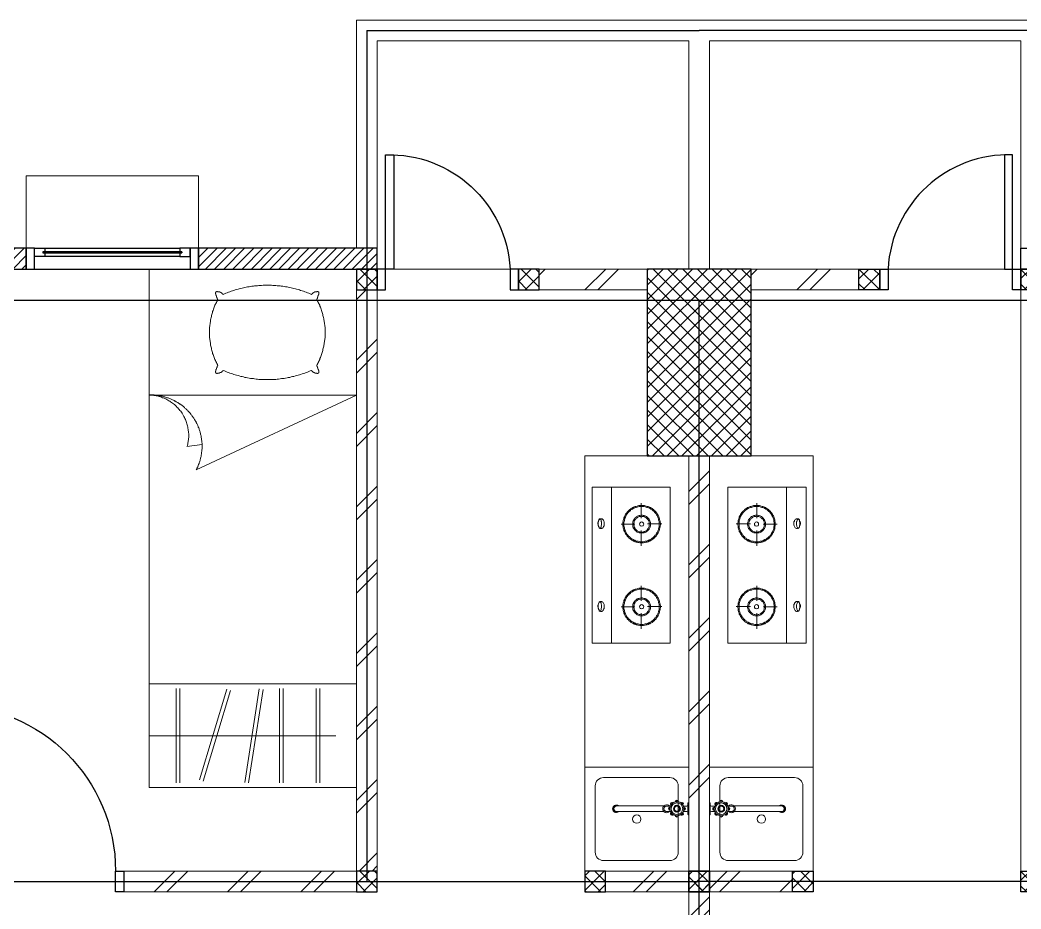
# Model space of a CAD drawing. Header units: millimetres. Extents: x -324 to 75, y -297 to 70.
# Drawn here: x -75.976 to -71.156, y 8.042 to 12.325 of the extents above; entities that cross this region are included whole.
import ezdxf

# ---------------------------------------------------------------- set-up
doc = ezdxf.new("R2010")
doc.units = ezdxf.units.MM
doc.layers.get('defpoints').update_dxf_attribs({"color": 1})
for name, color, linetype, lineweight in [('ars', 11, 'Continuous', 0), ('KOL', 1, 'Continuous', 30), ('KOLOM', 4, 'Continuous', 9), ('lan', 7, 'Continuous', 15), ('SANITAIR', 15, 'Continuous', 9), ('tem', 5, 'Continuous', 20)]:
    doc.layers.add(name, color=color, linetype=linetype, lineweight=lineweight)
doc.layers.add('as', color=1, linetype='Continuous', plot=False)
doc.layers.add('Kusen', color=30, linetype='Continuous')
pattern_1 = [(225, (-511.968732, 382.94913), (0.0220970869, -0.0220970869), [])]
pattern_2 = [(45, (15.2228, -0.8551), (-0.1767767, 0.1767767), []), (45, (15.2853, -0.8551), (-0.1767767, 0.1767767), [])]

# ---------------------------------------------------------------- blocks, each defined once
blk = doc.blocks.new('T. J2')
at = {"layer": 'Kusen'}
for p, q in [((-0.3692, 0.1), (0.2808, 0.1)), ((0.2808, 0.06), (-0.3692, 0.06)), ((-0.4192, 0), (0.3308, 0))]:
    blk.add_line(p, q, dxfattribs=at)
for points in [[(-0.4592, 0), (-0.4192, 0), (-0.4192, 0.1), (-0.4592, 0.1)], [(0.3308, 0), (0.3708, 0), (0.3708, 0.1), (0.3308, 0.1)]]:
    blk.add_lwpolyline(points, close=True, dxfattribs=at)
for points in [[(-0.3692, 0.0775), (-0.3692, 0.06), (-0.4192, 0.06), (-0.4192, 0.1), (-0.3692, 0.1), (-0.3692, 0.0825), (-0.3792, 0.0825), (-0.3792, 0.0775), (-0.3692, 0.0775)], [(0.2808, 0.0775), (0.2808, 0.06), (0.3308, 0.06), (0.3308, 0.1), (0.2808, 0.1), (0.2808, 0.0825), (0.2908, 0.0825), (0.2908, 0.0775), (0.2808, 0.0775)]]:
    blk.add_lwpolyline(points, dxfattribs=at)
at = {"layer": 'Kusen', "color": 141}
blk.add_lwpolyline([(-0.3792, 0.0775), (0.2908, 0.0775), (0.2908, 0.0825), (-0.3792, 0.0825)], close=True, dxfattribs=at)
blk = doc.blocks.new('K 10.10')
at = {"layer": 'ars'}
h = blk.add_hatch(dxfattribs=at)
h.set_pattern_fill('_USER', color=256, scale=0.05, angle=45, double=1, pattern_type=0)
h.set_pattern_definition([(45, (0, 0), (-0.035355339, 0.035355339), []), (135, (0, 0), (-0.035355339, -0.035355339), [])])
h.paths.add_polyline_path([(1560.5383, 1380.4069), (1560.6383, 1380.4069), (1560.6383, 1380.5069), (1560.5383, 1380.5069)])
at = {"layer": 'KOL'}
blk.add_lwpolyline([(1560.5383, 1380.4069), (1560.6383, 1380.4069), (1560.6383, 1380.5069), (1560.5383, 1380.5069)], close=True, dxfattribs=at)
blk = doc.blocks.new('P.60')
at = {"layer": 'Kusen'}
for points in [[(1472.8348, 997.5354), (1472.8748, 997.5354), (1472.8748, 997.4354), (1472.8348, 997.4354)], [(1473.4748, 997.5354), (1473.5148, 997.5354), (1473.5148, 997.4354), (1473.4748, 997.4354)], [(1472.8748, 996.8854), (1472.9148, 996.8854), (1472.9148, 997.4354), (1472.8748, 997.4354)]]:
    blk.add_lwpolyline(points, close=True, dxfattribs=at)
blk.add_arc((1472.8948, 997.4658), 0.5808, 268.0266, 356.9943, dxfattribs=at)
blk = doc.blocks.new('P.80')
at = {"layer": 'Kusen'}
for points in [[(-69.8094, -74.8368), (-69.7694, -74.8368), (-69.7694, -74.0368), (-69.8094, -74.0368)], [(-70.6094, -74.9368), (-70.5694, -74.9368), (-70.5694, -74.8368), (-70.6094, -74.8368)], [(-69.7694, -74.9368), (-69.7294, -74.9368), (-69.7294, -74.8368), (-69.7694, -74.8368)]]:
    blk.add_lwpolyline(points, close=True, dxfattribs=at)
blk.add_arc((-69.7694, -74.8368), 0.8, 90, 180, dxfattribs=at)
blk = doc.blocks.new('KRAN DPR ATAS')
for p, q in [((-0.0289, 0), (0.0289, 0)), ((-0.0289, 0), (-0.0289, -0.0021)), ((0.0289, 0), (0.0289, -0.0021)), ((-0.0275, -0.0035), (0.0275, -0.0035)), ((-0.0127, -0.0092), (-0.0127, -0.0252)), ((0.0127, -0.0092), (0.0127, -0.0252)), ((-0.0127, -0.0877), (-0.0127, -0.1101)), ((0.0127, -0.0877), (0.0127, -0.1101)), ((-0.014, -0.1188), (-0.014, -0.3457)), ((0.014, -0.1188), (0.014, -0.3457))]:
    blk.add_line(p, q)
for radius in [0.0338, 0.0279, 0.0166, 0.0138, 0.0123]:
    blk.add_circle((0, -0.0564), radius)
for centre, radius, start, end in [((-0.0239, -0.0326), 0.00706, 39.002, 230.998), ((-0.0222, -0.0342), 0.00706, 58.1189, 211.8811), ((-0.0275, -0.0021), 0.00141, 180, 270), ((-0.0183, -0.0092), 0.00564, 0, 90), ((-0.0009, -0.0214), 0.00884, 254.902, 254.902), ((0, -0.0227), 0.00706, 354.002, 185.998), ((0, -0.025), 0.00706, 13.1189, 166.8811), ((0.0183, -0.0092), 0.00564, 90, 180), ((0.0239, -0.0326), 0.00706, 309.002, 140.998), ((0.0222, -0.0342), 0.00706, 328.1189, 121.8811), ((0.0275, -0.0021), 0.00141, 270, 0), ((-0.0338, -0.0564), 0.00706, 84.002, 275.998), ((-0.0315, -0.0564), 0.00706, 103.1189, 256.8811), ((-0.0239, -0.0803), 0.00706, 129.002, 320.998), ((-0.0222, -0.0787), 0.00706, 148.1189, 301.8811), ((0, -0.1058), 0.0191, 134.711, 45.289), ((0, -0.0902), 0.00706, 174.002, 5.998), ((0, -0.0879), 0.00706, 193.1189, 346.8811), ((0.0239, -0.0803), 0.00706, 219.002, 50.998), ((0.0222, -0.0787), 0.00706, 238.1189, 31.8811), ((0.0338, -0.0564), 0.00706, 264.002, 95.998), ((0.0315, -0.0564), 0.00706, 283.1189, 76.8811), ((0, -0.1058), 0.0134, 198.6717, 270), ((0, -0.1058), 0.0134, 270, 341.3283), ((0, -0.3457), 0.0178, 141.8277, 38.1723), ((0, -0.3484), 0.0178, 175.6641, 4.3359), ((0, -0.3457), 0.014, 180, 0)]:
    blk.add_arc(centre, radius, start, end)
blk = doc.blocks.new('KOMPOR')
for points in [[(0, 0.3765), (0, -0.3765)], [(0.0944, 0.3765), (0, 0.3765)], [(0.3765, 0.3765), (0.0944, 0.3765)], [(0.0944, 0.3765), (0.0944, -0.3765)], [(0.3765, -0.3765), (0.3765, 0.3765)], [(0.2385, 0.2906), (0.2337, 0.2906), (0.23, 0.2906), (0.2252, 0.2893), (0.2203, 0.2893), (0.2167, 0.2881), (0.2119, 0.2869), (0.2082, 0.2857), (0.2034, 0.2833), (0.1998, 0.2821), (0.1961, 0.2797), (0.1925, 0.2772), (0.1889, 0.276), (0.1852, 0.2724), (0.1816, 0.27), (0.178, 0.2676), (0.1755, 0.2639), (0.1719, 0.2615), (0.1695, 0.2579), (0.1671, 0.2542), (0.1634, 0.2506), (0.1622, 0.247), (0.1598, 0.2433), (0.1574, 0.2397), (0.1562, 0.2361), (0.1538, 0.2312), (0.1525, 0.2276), (0.1513, 0.2228), (0.1501, 0.2191), (0.1501, 0.2143), (0.1489, 0.2094), (0.1489, 0.2058), (0.1489, 0.201), (0.1489, 0.1961), (0.1489, 0.1913), (0.1501, 0.1864), (0.1501, 0.1828), (0.1513, 0.178), (0.1525, 0.1743), (0.1538, 0.1695), (0.1562, 0.1659), (0.1574, 0.161), (0.1598, 0.1574), (0.1622, 0.1538), (0.1634, 0.1501), (0.1671, 0.1465), (0.1695, 0.1429), (0.1719, 0.1404), (0.1755, 0.1368), (0.178, 0.1344), (0.1816, 0.1308), (0.1852, 0.1283), (0.1889, 0.1259), (0.1925, 0.1235), (0.1961, 0.1211), (0.1998, 0.1199), (0.2034, 0.1174), (0.2082, 0.1162), (0.2119, 0.115), (0.2167, 0.1138), (0.2203, 0.1126), (0.2252, 0.1114), (0.23, 0.1114), (0.2337, 0.1102), (0.2385, 0.1102), (0.2433, 0.1102), (0.2482, 0.1114), (0.253, 0.1114), (0.2567, 0.1126), (0.2615, 0.1138), (0.2651, 0.115), (0.27, 0.1162), (0.2736, 0.1174), (0.2785, 0.1199), (0.2821, 0.1211), (0.2857, 0.1235), (0.2893, 0.1259), (0.293, 0.1283), (0.2966, 0.1308), (0.299, 0.1344), (0.3027, 0.1368), (0.3051, 0.1404), (0.3087, 0.1429), (0.3111, 0.1465), (0.3136, 0.1501), (0.316, 0.1538), (0.3184, 0.1574), (0.3196, 0.161), (0.322, 0.1659), (0.3232, 0.1695), (0.3245, 0.1743), (0.3257, 0.178), (0.3269, 0.1828), (0.3281, 0.1864), (0.3281, 0.1913), (0.3293, 0.1961), (0.3293, 0.201), (0.3293, 0.2058), (0.3281, 0.2094), (0.3281, 0.2143), (0.3269, 0.2191), (0.3257, 0.2228), (0.3245, 0.2276), (0.3232, 0.2312), (0.322, 0.2361), (0.3196, 0.2397), (0.3184, 0.2433), (0.316, 0.247), (0.3136, 0.2506), (0.3111, 0.2542), (0.3087, 0.2579), (0.3051, 0.2615), (0.3027, 0.2639), (0.299, 0.2676), (0.2966, 0.27), (0.293, 0.2724), (0.2893, 0.276), (0.2857, 0.2772), (0.2821, 0.2797), (0.2785, 0.2821), (0.2736, 0.2833), (0.27, 0.2857), (0.2651, 0.2869), (0.2615, 0.2881), (0.2567, 0.2893), (0.253, 0.2893), (0.2482, 0.2906), (0.2433, 0.2906), (0.2385, 0.2906)], [(0.2373, 0.3063), (0.2373, 0.2312)], [(0.2385, 0.2857), (0.2349, 0.2857), (0.23, 0.2857), (0.2264, 0.2845), (0.2215, 0.2833), (0.2179, 0.2833), (0.2131, 0.2821), (0.2094, 0.2809), (0.2058, 0.2785), (0.2022, 0.2772), (0.1985, 0.2748), (0.1949, 0.2736), (0.1913, 0.2712), (0.1877, 0.2688), (0.1852, 0.2663), (0.1816, 0.2639), (0.1792, 0.2603), (0.1755, 0.2579), (0.1731, 0.2542), (0.1707, 0.2518), (0.1683, 0.2482), (0.1659, 0.2446), (0.1646, 0.2409), (0.1622, 0.2373), (0.161, 0.2337), (0.1586, 0.23), (0.1574, 0.2264), (0.1562, 0.2215), (0.1562, 0.2179), (0.155, 0.2131), (0.1538, 0.2094), (0.1538, 0.2046), (0.1538, 0.201), (0.1538, 0.1961), (0.1538, 0.1925), (0.155, 0.1877), (0.1562, 0.184), (0.1562, 0.1792), (0.1574, 0.1755), (0.1586, 0.1719), (0.161, 0.1671), (0.1622, 0.1634), (0.1646, 0.1598), (0.1659, 0.1562), (0.1683, 0.1525), (0.1707, 0.1501), (0.1731, 0.1465), (0.1755, 0.1441), (0.1792, 0.1404), (0.1816, 0.138), (0.1852, 0.1356), (0.1877, 0.132), (0.1913, 0.1308), (0.1949, 0.1283), (0.1985, 0.1259), (0.2022, 0.1235), (0.2058, 0.1223), (0.2094, 0.1211), (0.2131, 0.1199), (0.2179, 0.1186), (0.2215, 0.1174), (0.2264, 0.1162), (0.23, 0.1162), (0.2349, 0.1162), (0.2385, 0.1162), (0.2433, 0.1162), (0.247, 0.1162), (0.2518, 0.1162), (0.2554, 0.1174), (0.2603, 0.1186), (0.2639, 0.1199), (0.2676, 0.1211), (0.2724, 0.1223), (0.276, 0.1235), (0.2797, 0.1259), (0.2833, 0.1283), (0.2869, 0.1308), (0.2893, 0.132), (0.293, 0.1356), (0.2954, 0.138), (0.299, 0.1404), (0.3015, 0.1441), (0.3039, 0.1465), (0.3075, 0.1501), (0.3087, 0.1525), (0.3111, 0.1562), (0.3136, 0.1598), (0.316, 0.1634), (0.3172, 0.1671), (0.3184, 0.1719), (0.3196, 0.1755), (0.3208, 0.1792), (0.322, 0.184), (0.3232, 0.1877), (0.3232, 0.1925), (0.3232, 0.1961), (0.3232, 0.201), (0.3232, 0.2046), (0.3232, 0.2094), (0.3232, 0.2131), (0.322, 0.2179), (0.3208, 0.2215), (0.3196, 0.2264), (0.3184, 0.23), (0.3172, 0.2337), (0.316, 0.2373), (0.3136, 0.2409), (0.3111, 0.2446), (0.3087, 0.2482), (0.3075, 0.2518), (0.3039, 0.2542), (0.3015, 0.2579), (0.299, 0.2603), (0.2954, 0.2639), (0.293, 0.2663), (0.2893, 0.2688), (0.2869, 0.2712), (0.2833, 0.2736), (0.2797, 0.2748), (0.276, 0.2772), (0.2724, 0.2785), (0.2676, 0.2809), (0.2639, 0.2821), (0.2603, 0.2833), (0.2554, 0.2833), (0.2518, 0.2845), (0.247, 0.2857), (0.2433, 0.2857), (0.2385, 0.2857)], [(0.2385, 0.2433), (0.2349, 0.2433), (0.23, 0.2433), (0.2264, 0.2421), (0.2215, 0.2409), (0.2179, 0.2385), (0.2143, 0.2361), (0.2119, 0.2337), (0.2082, 0.2312), (0.2058, 0.2276), (0.2034, 0.2252), (0.201, 0.2215), (0.1985, 0.2179), (0.1973, 0.2131), (0.1961, 0.2094), (0.1961, 0.2046), (0.1961, 0.201), (0.1961, 0.1961), (0.1961, 0.1925), (0.1973, 0.1877), (0.1985, 0.184), (0.201, 0.1804), (0.2034, 0.1768), (0.2058, 0.1731), (0.2082, 0.1707), (0.2119, 0.1671), (0.2143, 0.1646), (0.2179, 0.1622), (0.2215, 0.161), (0.2264, 0.1598), (0.23, 0.1586), (0.2349, 0.1574), (0.2385, 0.1574), (0.2433, 0.1574), (0.247, 0.1586), (0.2518, 0.1598), (0.2554, 0.161), (0.2591, 0.1622), (0.2627, 0.1646), (0.2663, 0.1671), (0.2688, 0.1707), (0.2724, 0.1731), (0.2748, 0.1768), (0.2772, 0.1804), (0.2785, 0.184), (0.2797, 0.1877), (0.2809, 0.1925), (0.2821, 0.1961), (0.2821, 0.201), (0.2821, 0.2046), (0.2809, 0.2094), (0.2797, 0.2131), (0.2785, 0.2179), (0.2772, 0.2215), (0.2748, 0.2252), (0.2724, 0.2276), (0.2688, 0.2312), (0.2663, 0.2337), (0.2627, 0.2361), (0.2591, 0.2385), (0.2554, 0.2409), (0.2518, 0.2421), (0.247, 0.2433), (0.2433, 0.2433), (0.2385, 0.2433)], [(0.0436, 0.2228), (0.0472, 0.2228), (0.0496, 0.2215), (0.0533, 0.2191), (0.0545, 0.2155), (0.0557, 0.2119), (0.0581, 0.2094), (0.0593, 0.2046), (0.0593, 0.1998), (0.0593, 0.1949), (0.0593, 0.1901), (0.0569, 0.1864), (0.0557, 0.1828), (0.0533, 0.1792), (0.0508, 0.178), (0.0484, 0.1755), (0.046, 0.1743), (0.0424, 0.1743), (0.04, 0.1755), (0.0375, 0.178), (0.0339, 0.1792), (0.0327, 0.1828), (0.0315, 0.1864), (0.0291, 0.1901), (0.0278, 0.1949), (0.0278, 0.1998), (0.0291, 0.2046), (0.0303, 0.2094), (0.0315, 0.2119), (0.0339, 0.2155), (0.0351, 0.2191), (0.0375, 0.2215), (0.0412, 0.2228), (0.0436, 0.2228)], [(0.0375, 0.2215), (0.04, 0.2215), (0.04, 0.2203), (0.0424, 0.2179), (0.0436, 0.2155), (0.0448, 0.2119), (0.0448, 0.2082), (0.046, 0.2034), (0.046, 0.1998), (0.046, 0.1961), (0.046, 0.1913), (0.0448, 0.1877), (0.0436, 0.184), (0.0436, 0.1816), (0.0412, 0.178), (0.04, 0.1768), (0.0387, 0.1755), (0.0375, 0.1755), (0.0351, 0.1768), (0.0339, 0.178), (0.0327, 0.1816), (0.0315, 0.184), (0.0315, 0.1877), (0.0303, 0.1913), (0.0303, 0.1961), (0.0303, 0.1998), (0.0303, 0.2034), (0.0315, 0.2082), (0.0315, 0.2119), (0.0327, 0.2155), (0.0339, 0.2179), (0.0351, 0.2203), (0.0363, 0.2215), (0.0375, 0.2215)], [(0.1404, 0.201), (0.207, 0.201)], [(0.2385, 0.2385), (0.2349, 0.2385), (0.2312, 0.2373), (0.2276, 0.2373), (0.224, 0.2361), (0.2203, 0.2337), (0.2179, 0.2324), (0.2143, 0.23), (0.2119, 0.2276), (0.2094, 0.2252), (0.207, 0.2215), (0.2058, 0.2191), (0.2034, 0.2155), (0.2022, 0.2119), (0.2022, 0.2082), (0.201, 0.2046), (0.201, 0.201), (0.201, 0.1973), (0.2022, 0.1925), (0.2022, 0.1889), (0.2034, 0.1864), (0.2058, 0.1828), (0.207, 0.1792), (0.2094, 0.1768), (0.2119, 0.1743), (0.2143, 0.1719), (0.2179, 0.1695), (0.2203, 0.1671), (0.224, 0.1659), (0.2276, 0.1646), (0.2312, 0.1634), (0.2349, 0.1634), (0.2385, 0.1622), (0.2421, 0.1634), (0.247, 0.1634), (0.2506, 0.1646), (0.253, 0.1659), (0.2567, 0.1671), (0.2603, 0.1695), (0.2627, 0.1719), (0.2651, 0.1743), (0.2676, 0.1768), (0.27, 0.1792), (0.2724, 0.1828), (0.2736, 0.1864), (0.2748, 0.1889), (0.276, 0.1925), (0.276, 0.1973), (0.2772, 0.201), (0.276, 0.2046), (0.276, 0.2082), (0.2748, 0.2119), (0.2736, 0.2155), (0.2724, 0.2191), (0.27, 0.2215), (0.2676, 0.2252), (0.2651, 0.2276), (0.2627, 0.23), (0.2603, 0.2324), (0.2567, 0.2337), (0.253, 0.2361), (0.2506, 0.2373), (0.247, 0.2373), (0.2421, 0.2385), (0.2385, 0.2385)], [(0.2385, 0.2107), (0.2349, 0.2094), (0.2312, 0.2082), (0.23, 0.2046), (0.2288, 0.201), (0.23, 0.1961), (0.2312, 0.1937), (0.2349, 0.1913), (0.2385, 0.1901), (0.2433, 0.1913), (0.2458, 0.1937), (0.2482, 0.1961), (0.2494, 0.201), (0.2482, 0.2046), (0.2458, 0.2082), (0.2433, 0.2094), (0.2385, 0.2107)], [(0.3366, 0.1998), (0.2676, 0.1998)], [(0.2373, 0.0993), (0.2373, 0.1719)], [(0.2373, -0.0932), (0.2373, -0.1671)], [(0.2385, -0.1077), (0.2337, -0.1077), (0.23, -0.1077), (0.2252, -0.109), (0.2203, -0.109), (0.2167, -0.1102), (0.2119, -0.1114), (0.2082, -0.1126), (0.2034, -0.115), (0.1998, -0.1162), (0.1961, -0.1186), (0.1925, -0.1211), (0.1889, -0.1235), (0.1852, -0.1259), (0.1816, -0.1283), (0.178, -0.1308), (0.1755, -0.1344), (0.1719, -0.1368), (0.1695, -0.1404), (0.1671, -0.1441), (0.1634, -0.1477), (0.1622, -0.1513), (0.1598, -0.155), (0.1574, -0.1586), (0.1562, -0.1622), (0.1538, -0.1671), (0.1525, -0.1707), (0.1513, -0.1755), (0.1501, -0.1792), (0.1501, -0.184), (0.1489, -0.1889), (0.1489, -0.1925), (0.1489, -0.1973), (0.1489, -0.2022), (0.1489, -0.207), (0.1501, -0.2119), (0.1501, -0.2155), (0.1513, -0.2203), (0.1525, -0.224), (0.1538, -0.2288), (0.1562, -0.2324), (0.1574, -0.2373), (0.1598, -0.2409), (0.1622, -0.2446), (0.1634, -0.2482), (0.1671, -0.2518), (0.1695, -0.2554), (0.1719, -0.2579), (0.1755, -0.2615), (0.178, -0.2639), (0.1816, -0.2676), (0.1852, -0.27), (0.1889, -0.2724), (0.1925, -0.2748), (0.1961, -0.2772), (0.1998, -0.2785), (0.2034, -0.2809), (0.2082, -0.2821), (0.2119, -0.2833), (0.2167, -0.2845), (0.2203, -0.2857), (0.2252, -0.2869), (0.23, -0.2869), (0.2337, -0.2881), (0.2385, -0.2881), (0.2433, -0.2881), (0.2482, -0.2869), (0.253, -0.2869), (0.2567, -0.2857), (0.2615, -0.2845), (0.2651, -0.2833), (0.27, -0.2821), (0.2736, -0.2809), (0.2785, -0.2785), (0.2821, -0.2772), (0.2857, -0.2748), (0.2893, -0.2724), (0.293, -0.27), (0.2966, -0.2676), (0.299, -0.2639), (0.3027, -0.2615), (0.3051, -0.2579), (0.3087, -0.2554), (0.3111, -0.2518), (0.3136, -0.2482), (0.316, -0.2446), (0.3184, -0.2409), (0.3196, -0.2373), (0.322, -0.2324), (0.3232, -0.2288), (0.3245, -0.224), (0.3257, -0.2203), (0.3269, -0.2155), (0.3281, -0.2119), (0.3281, -0.207), (0.3293, -0.2022), (0.3293, -0.1973), (0.3293, -0.1925), (0.3281, -0.1889), (0.3281, -0.184), (0.3269, -0.1792), (0.3257, -0.1755), (0.3245, -0.1707), (0.3232, -0.1671), (0.322, -0.1622), (0.3196, -0.1586), (0.3184, -0.155), (0.316, -0.1513), (0.3136, -0.1477), (0.3111, -0.1441), (0.3087, -0.1404), (0.3051, -0.1368), (0.3027, -0.1344), (0.299, -0.1308), (0.2966, -0.1283), (0.293, -0.1259), (0.2893, -0.1235), (0.2857, -0.1211), (0.2821, -0.1186), (0.2785, -0.1162), (0.2736, -0.115), (0.27, -0.1126), (0.2651, -0.1114), (0.2615, -0.1102), (0.2567, -0.109), (0.253, -0.109), (0.2482, -0.1077), (0.2433, -0.1077), (0.2385, -0.1077)], [(0.2385, -0.1126), (0.2349, -0.1126), (0.23, -0.1126), (0.2264, -0.1138), (0.2215, -0.115), (0.2179, -0.115), (0.2131, -0.1162), (0.2094, -0.1174), (0.2058, -0.1199), (0.2022, -0.1211), (0.1985, -0.1235), (0.1949, -0.1247), (0.1913, -0.1271), (0.1877, -0.1295), (0.1852, -0.132), (0.1816, -0.1344), (0.1792, -0.138), (0.1755, -0.1404), (0.1731, -0.1441), (0.1707, -0.1465), (0.1683, -0.1501), (0.1659, -0.1538), (0.1646, -0.1574), (0.1622, -0.161), (0.161, -0.1646), (0.1586, -0.1683), (0.1574, -0.1719), (0.1562, -0.1768), (0.1562, -0.1804), (0.155, -0.1852), (0.1538, -0.1889), (0.1538, -0.1937), (0.1538, -0.1973), (0.1538, -0.2022), (0.1538, -0.2058), (0.155, -0.2107), (0.1562, -0.2143), (0.1562, -0.2191), (0.1574, -0.2228), (0.1586, -0.2264), (0.161, -0.2312), (0.1622, -0.2349), (0.1646, -0.2385), (0.1659, -0.2421), (0.1683, -0.2458), (0.1707, -0.2482), (0.1731, -0.2518), (0.1755, -0.2554), (0.1792, -0.2579), (0.1816, -0.2603), (0.1852, -0.2627), (0.1877, -0.2663), (0.1913, -0.2688), (0.1949, -0.27), (0.1985, -0.2724), (0.2022, -0.2748), (0.2058, -0.276), (0.2094, -0.2772), (0.2131, -0.2785), (0.2179, -0.2797), (0.2215, -0.2809), (0.2264, -0.2821), (0.23, -0.2821), (0.2349, -0.2821), (0.2385, -0.2833), (0.2433, -0.2821), (0.247, -0.2821), (0.2518, -0.2821), (0.2554, -0.2809), (0.2603, -0.2797), (0.2639, -0.2785), (0.2676, -0.2772), (0.2724, -0.276), (0.276, -0.2748), (0.2797, -0.2724), (0.2833, -0.27), (0.2869, -0.2688), (0.2893, -0.2663), (0.293, -0.2627), (0.2954, -0.2603), (0.299, -0.2579), (0.3015, -0.2554), (0.3039, -0.2518), (0.3075, -0.2482), (0.3087, -0.2458), (0.3111, -0.2421), (0.3136, -0.2385), (0.316, -0.2349), (0.3172, -0.2312), (0.3184, -0.2264), (0.3196, -0.2228), (0.3208, -0.2191), (0.322, -0.2143), (0.3232, -0.2107), (0.3232, -0.2058), (0.3232, -0.2022), (0.3232, -0.1973), (0.3232, -0.1937), (0.3232, -0.1889), (0.3232, -0.1852), (0.322, -0.1804), (0.3208, -0.1768), (0.3196, -0.1719), (0.3184, -0.1683), (0.3172, -0.1646), (0.316, -0.161), (0.3136, -0.1574), (0.3111, -0.1538), (0.3087, -0.1501), (0.3075, -0.1465), (0.3039, -0.1441), (0.3015, -0.1404), (0.299, -0.138), (0.2954, -0.1344), (0.293, -0.132), (0.2893, -0.1295), (0.2869, -0.1271), (0.2833, -0.1247), (0.2797, -0.1235), (0.276, -0.1211), (0.2724, -0.1199), (0.2676, -0.1174), (0.2639, -0.1162), (0.2603, -0.115), (0.2554, -0.115), (0.2518, -0.1138), (0.247, -0.1126), (0.2433, -0.1126), (0.2385, -0.1126)], [(0.0436, -0.1768), (0.0472, -0.1768), (0.0496, -0.178), (0.0533, -0.1804), (0.0545, -0.1828), (0.0557, -0.1864), (0.0581, -0.1901), (0.0593, -0.1949), (0.0593, -0.1985), (0.0593, -0.2034), (0.0593, -0.2082), (0.0569, -0.2119), (0.0557, -0.2167), (0.0533, -0.2191), (0.0508, -0.2215), (0.0484, -0.224), (0.046, -0.224), (0.0424, -0.224), (0.04, -0.224), (0.0375, -0.2215), (0.0339, -0.2191), (0.0327, -0.2167), (0.0315, -0.2119), (0.0291, -0.2082), (0.0278, -0.2034), (0.0278, -0.1985), (0.0291, -0.1949), (0.0303, -0.1901), (0.0315, -0.1864), (0.0339, -0.1828), (0.0351, -0.1804), (0.0375, -0.178), (0.0412, -0.1768), (0.0436, -0.1768)], [(0.0375, -0.1768), (0.04, -0.178), (0.04, -0.1792), (0.0424, -0.1804), (0.0436, -0.1828), (0.0448, -0.1864), (0.0448, -0.1901), (0.046, -0.1949), (0.046, -0.1985), (0.046, -0.2034), (0.046, -0.2082), (0.0448, -0.2107), (0.0436, -0.2155), (0.0436, -0.2179), (0.0412, -0.2203), (0.04, -0.2228), (0.0387, -0.2228), (0.0375, -0.2228), (0.0351, -0.2228), (0.0339, -0.2203), (0.0327, -0.2179), (0.0315, -0.2155), (0.0315, -0.2107), (0.0303, -0.2082), (0.0303, -0.2034), (0.0303, -0.1985), (0.0303, -0.1949), (0.0315, -0.1901), (0.0315, -0.1864), (0.0327, -0.1828), (0.0339, -0.1804), (0.0351, -0.1792), (0.0363, -0.178), (0.0375, -0.1768)], [(0.2385, -0.155), (0.2349, -0.155), (0.23, -0.155), (0.2264, -0.1562), (0.2215, -0.1574), (0.2179, -0.1598), (0.2143, -0.1622), (0.2119, -0.1646), (0.2082, -0.1671), (0.2058, -0.1707), (0.2034, -0.1731), (0.201, -0.1768), (0.1985, -0.1804), (0.1973, -0.1852), (0.1961, -0.1889), (0.1961, -0.1937), (0.1961, -0.1973), (0.1961, -0.2022), (0.1961, -0.207), (0.1973, -0.2107), (0.1985, -0.2143), (0.201, -0.2179), (0.2034, -0.2215), (0.2058, -0.2252), (0.2082, -0.2288), (0.2119, -0.2312), (0.2143, -0.2337), (0.2179, -0.2361), (0.2215, -0.2373), (0.2264, -0.2385), (0.23, -0.2397), (0.2349, -0.2409), (0.2385, -0.2409), (0.2433, -0.2409), (0.247, -0.2397), (0.2518, -0.2385), (0.2554, -0.2373), (0.2591, -0.2361), (0.2627, -0.2337), (0.2663, -0.2312), (0.2688, -0.2288), (0.2724, -0.2252), (0.2748, -0.2215), (0.2772, -0.2179), (0.2785, -0.2143), (0.2797, -0.2107), (0.2809, -0.207), (0.2821, -0.2022), (0.2821, -0.1973), (0.2821, -0.1937), (0.2809, -0.1889), (0.2797, -0.1852), (0.2785, -0.1804), (0.2772, -0.1768), (0.2748, -0.1731), (0.2724, -0.1707), (0.2688, -0.1671), (0.2663, -0.1646), (0.2627, -0.1622), (0.2591, -0.1598), (0.2554, -0.1574), (0.2518, -0.1562), (0.247, -0.155), (0.2433, -0.155), (0.2385, -0.155)], [(0.2385, -0.1598), (0.2349, -0.1598), (0.2312, -0.161), (0.2276, -0.161), (0.224, -0.1622), (0.2203, -0.1646), (0.2179, -0.1659), (0.2143, -0.1683), (0.2119, -0.1707), (0.2094, -0.1731), (0.207, -0.1768), (0.2058, -0.1792), (0.2034, -0.1828), (0.2022, -0.1864), (0.2022, -0.1901), (0.201, -0.1937), (0.201, -0.1973), (0.201, -0.2022), (0.2022, -0.2058), (0.2022, -0.2094), (0.2034, -0.2131), (0.2058, -0.2155), (0.207, -0.2191), (0.2094, -0.2215), (0.2119, -0.224), (0.2143, -0.2264), (0.2179, -0.2288), (0.2203, -0.2312), (0.224, -0.2324), (0.2276, -0.2337), (0.2312, -0.2349), (0.2349, -0.2349), (0.2385, -0.2361), (0.2421, -0.2349), (0.247, -0.2349), (0.2506, -0.2337), (0.253, -0.2324), (0.2567, -0.2312), (0.2603, -0.2288), (0.2627, -0.2264), (0.2651, -0.224), (0.2676, -0.2215), (0.27, -0.2191), (0.2724, -0.2155), (0.2736, -0.2131), (0.2748, -0.2094), (0.276, -0.2058), (0.276, -0.2022), (0.2772, -0.1973), (0.276, -0.1937), (0.276, -0.1901), (0.2748, -0.1864), (0.2736, -0.1828), (0.2724, -0.1792), (0.27, -0.1768), (0.2676, -0.1731), (0.2651, -0.1707), (0.2627, -0.1683), (0.2603, -0.1659), (0.2567, -0.1646), (0.253, -0.1622), (0.2506, -0.161), (0.247, -0.161), (0.2421, -0.1598), (0.2385, -0.1598)], [(0.2385, -0.1877), (0.2349, -0.1889), (0.2312, -0.1901), (0.23, -0.1937), (0.2288, -0.1973), (0.23, -0.2022), (0.2312, -0.2046), (0.2349, -0.207), (0.2385, -0.2082), (0.2433, -0.207), (0.2458, -0.2046), (0.2482, -0.2022), (0.2494, -0.1973), (0.2482, -0.1937), (0.2458, -0.1901), (0.2433, -0.1889), (0.2385, -0.1877)], [(0.1404, -0.1973), (0.207, -0.1973)], [(0.2373, -0.299), (0.2373, -0.2264)], [(0.3366, -0.1985), (0.2676, -0.1985)], [(0.0944, -0.3765), (0, -0.3765)], [(0.0944, -0.3765), (0.3765, -0.3765)]]:
    blk.add_lwpolyline(points)
blk = doc.blocks.new('BED2')
blk.add_lwpolyline([(-0.4994, 1.9988), (0.4994, 1.9988), (0.4994, 0), (-0.4994, 0)], close=True)
for points in [[(0.4994, 1.9988), (0.4994, 0)], [(-0.1435, 1.8765), (-0.1435, 1.8765), (-0.1435, 1.8765), (-0.1447, 1.8765), (-0.1447, 1.8777), (-0.1447, 1.8789), (-0.1471, 1.8789), (-0.1471, 1.8814), (-0.1495, 1.8814), (-0.1495, 1.8826), (-0.1495, 1.8826), (-0.1495, 1.8838), (-0.1519, 1.8838), (-0.1519, 1.8862), (-0.1556, 1.8862), (-0.1556, 1.8874), (-0.158, 1.8874), (-0.158, 1.8886), (-0.1592, 1.8886), (-0.1592, 1.8886), (-0.1689, 1.8886), (-0.1689, 1.8898), (-0.1701, 1.8898), (-0.1701, 1.891), (-0.1737, 1.891), (-0.1737, 1.8898), (-0.1737, 1.8898), (-0.1737, 1.8886), (-0.1774, 1.8886), (-0.1774, 1.8886), (-0.1774, 1.8886), (-0.1774, 1.8862), (-0.1786, 1.8862), (-0.1786, 1.8789), (-0.1774, 1.8789), (-0.1774, 1.8765), (-0.1774, 1.8765), (-0.1774, 1.8729), (-0.1762, 1.8729), (-0.1762, 1.8705), (-0.1749, 1.8705), (-0.1749, 1.868), (-0.1737, 1.868), (-0.1737, 1.8668), (-0.1737, 1.8668), (-0.1737, 1.8632), (-0.1725, 1.8632), (-0.1725, 1.8608), (-0.1713, 1.8608), (-0.1713, 1.8571), (-0.1713, 1.8571), (-0.1713, 1.8559), (-0.1701, 1.8559), (-0.1701, 1.8547), (-0.1689, 1.8547), (-0.1689, 1.8523), (-0.1677, 1.8523)], [(0.2827, 1.8765), (0.2766, 1.8789), (0.2706, 1.8826), (0.2633, 1.885), (0.2573, 1.8874), (0.2512, 1.8898), (0.2439, 1.8923), (0.2379, 1.8947), (0.2306, 1.8959), (0.2246, 1.8983), (0.2185, 1.9007), (0.2113, 1.9019), (0.2052, 1.9044), (0.1979, 1.9056), (0.1919, 1.9068), (0.1846, 1.9092), (0.1786, 1.9104), (0.1713, 1.9116), (0.1653, 1.9128), (0.158, 1.914), (0.1519, 1.9153), (0.1447, 1.9165), (0.1374, 1.9165), (0.1314, 1.9177), (0.1241, 1.9189), (0.118, 1.9189), (0.1108, 1.9201), (0.1047, 1.9201), (0.0975, 1.9201), (0.0902, 1.9213), (0.0841, 1.9213), (0.0769, 1.9213), (0.0708, 1.9213), (0.0636, 1.9213), (0.0563, 1.9213), (0.0502, 1.9213), (0.043, 1.9201), (0.0369, 1.9201), (0.0297, 1.9201), (0.0224, 1.9189), (0.0163, 1.9189), (0.0091, 1.9177), (0.003, 1.9165), (-0.0042, 1.9165), (-0.0115, 1.9153), (-0.0176, 1.914), (-0.0248, 1.9128), (-0.0309, 1.9116), (-0.0381, 1.9104), (-0.0442, 1.9092), (-0.0515, 1.9068), (-0.0575, 1.9056), (-0.0648, 1.9044), (-0.0708, 1.9019), (-0.0781, 1.9007), (-0.0841, 1.8983), (-0.0902, 1.8959), (-0.0975, 1.8947), (-0.1035, 1.8923), (-0.1108, 1.8898), (-0.1168, 1.8874), (-0.1229, 1.885), (-0.1301, 1.8826), (-0.1362, 1.8789), (-0.1423, 1.8765)], [(0.3081, 1.8523), (0.3081, 1.8523), (0.3081, 1.8547), (0.3093, 1.8547), (0.3093, 1.8559), (0.3105, 1.8559), (0.3105, 1.8571), (0.3117, 1.8571), (0.3117, 1.8608), (0.3117, 1.8608), (0.3117, 1.8632), (0.313, 1.8632), (0.313, 1.8668), (0.3142, 1.8668), (0.3142, 1.868), (0.3142, 1.868), (0.3142, 1.8705), (0.3154, 1.8705), (0.3154, 1.8729), (0.3166, 1.8729), (0.3166, 1.8765), (0.3178, 1.8765), (0.3178, 1.8789), (0.3178, 1.8789), (0.3178, 1.8862), (0.3178, 1.8862), (0.3178, 1.8886), (0.3166, 1.8886), (0.3166, 1.8886), (0.3142, 1.8886), (0.3142, 1.8898), (0.313, 1.8898), (0.313, 1.891), (0.3093, 1.891), (0.3093, 1.8898), (0.3081, 1.8898), (0.3081, 1.8886), (0.2996, 1.8886), (0.2996, 1.8886), (0.2972, 1.8886), (0.2972, 1.8874), (0.296, 1.8874), (0.296, 1.8862), (0.2924, 1.8862), (0.2924, 1.8838), (0.29, 1.8838), (0.29, 1.8826), (0.2887, 1.8826), (0.2887, 1.8814), (0.2863, 1.8814), (0.2863, 1.8789), (0.2851, 1.8789), (0.2851, 1.8777), (0.2839, 1.8777), (0.2839, 1.8765), (0.2839, 1.8765), (0.2839, 1.8765), (0.2827, 1.8765)], [(-0.1677, 1.8523), (-0.1701, 1.8475), (-0.1725, 1.8426), (-0.1749, 1.8378), (-0.1774, 1.8329), (-0.1798, 1.8293), (-0.1822, 1.8245), (-0.1834, 1.8196), (-0.1858, 1.8148), (-0.187, 1.8099), (-0.1895, 1.8051), (-0.1907, 1.799), (-0.1931, 1.7942), (-0.1943, 1.7893), (-0.1955, 1.7845), (-0.1967, 1.7797), (-0.1979, 1.7748), (-0.1992, 1.77), (-0.2004, 1.7651), (-0.2016, 1.7591), (-0.2028, 1.7542), (-0.204, 1.7494), (-0.204, 1.7446), (-0.2052, 1.7397), (-0.2052, 1.7349), (-0.2064, 1.7288), (-0.2064, 1.724), (-0.2076, 1.7191), (-0.2076, 1.7143), (-0.2076, 1.7082), (-0.2076, 1.7034), (-0.2076, 1.6985), (-0.2088, 1.6937), (-0.2076, 1.6877), (-0.2076, 1.6828), (-0.2076, 1.678), (-0.2076, 1.6731), (-0.2076, 1.6683), (-0.2064, 1.6622), (-0.2064, 1.6574), (-0.2052, 1.6525), (-0.2052, 1.6477), (-0.204, 1.6429), (-0.204, 1.6368), (-0.2028, 1.632), (-0.2016, 1.6271), (-0.2004, 1.6223), (-0.1992, 1.6174), (-0.1979, 1.6126), (-0.1967, 1.6065), (-0.1955, 1.6017), (-0.1943, 1.5969), (-0.1931, 1.592), (-0.1907, 1.5872), (-0.1895, 1.5823), (-0.187, 1.5775), (-0.1858, 1.5726), (-0.1834, 1.5678), (-0.1822, 1.563), (-0.1798, 1.5581), (-0.1774, 1.5533), (-0.1749, 1.5484), (-0.1725, 1.5436), (-0.1701, 1.5387), (-0.1677, 1.5339)], [(0.3081, 1.5339), (0.3105, 1.5387), (0.313, 1.5436), (0.3154, 1.5484), (0.3178, 1.5533), (0.3202, 1.5581), (0.3226, 1.563), (0.3238, 1.5678), (0.3263, 1.5726), (0.3275, 1.5775), (0.3299, 1.5823), (0.3311, 1.5872), (0.3335, 1.592), (0.3347, 1.5969), (0.336, 1.6017), (0.3372, 1.6065), (0.3384, 1.6126), (0.3396, 1.6174), (0.3408, 1.6223), (0.342, 1.6271), (0.3432, 1.632), (0.3444, 1.6368), (0.3444, 1.6429), (0.3456, 1.6477), (0.3456, 1.6525), (0.3469, 1.6574), (0.3469, 1.6622), (0.3481, 1.6683), (0.3481, 1.6731), (0.3481, 1.678), (0.3481, 1.6828), (0.3493, 1.6889), (0.3493, 1.6937), (0.3493, 1.6985), (0.3481, 1.7034), (0.3481, 1.7082), (0.3481, 1.7143), (0.3481, 1.7191), (0.3469, 1.724), (0.3469, 1.7288), (0.3456, 1.7349), (0.3456, 1.7397), (0.3444, 1.7446), (0.3444, 1.7494), (0.3432, 1.7542), (0.342, 1.7591), (0.3408, 1.7651), (0.3396, 1.77), (0.3384, 1.7748), (0.3372, 1.7797), (0.336, 1.7845), (0.3347, 1.7893), (0.3335, 1.7942), (0.3311, 1.799), (0.3299, 1.8051), (0.3275, 1.8099), (0.3263, 1.8148), (0.3238, 1.8196), (0.3226, 1.8245), (0.3202, 1.8293), (0.3178, 1.8329), (0.3154, 1.8378), (0.313, 1.8426), (0.3105, 1.8475), (0.3081, 1.8523)], [(-0.1677, 1.5339), (-0.1689, 1.5339), (-0.1689, 1.5327), (-0.1701, 1.5327), (-0.1701, 1.5303), (-0.1713, 1.5303), (-0.1713, 1.5278), (-0.1713, 1.5278), (-0.1713, 1.5254), (-0.1725, 1.5254), (-0.1725, 1.523), (-0.1737, 1.523), (-0.1737, 1.5206), (-0.1737, 1.5206), (-0.1737, 1.5182), (-0.1749, 1.5182), (-0.1749, 1.5169), (-0.1762, 1.5169), (-0.1762, 1.5145), (-0.1774, 1.5145), (-0.1774, 1.5097), (-0.1774, 1.5097), (-0.1774, 1.5073), (-0.1786, 1.5073), (-0.1786, 1.5), (-0.1774, 1.5), (-0.1774, 1.4988), (-0.1774, 1.4988), (-0.1774, 1.4976), (-0.1737, 1.4976), (-0.1737, 1.4964), (-0.1737, 1.4964), (-0.1737, 1.4964), (-0.1701, 1.4964), (-0.1701, 1.4964), (-0.1689, 1.4964), (-0.1689, 1.4976), (-0.1592, 1.4976), (-0.1592, 1.4988), (-0.158, 1.4988), (-0.158, 1.5), (-0.1556, 1.5), (-0.1556, 1.5), (-0.1519, 1.5), (-0.1519, 1.5024), (-0.1495, 1.5024), (-0.1495, 1.5048), (-0.1495, 1.5048), (-0.1495, 1.5061), (-0.1471, 1.5061), (-0.1471, 1.5073), (-0.1447, 1.5073), (-0.1447, 1.5085), (-0.1447, 1.5085), (-0.1435, 1.5085), (-0.1435, 1.5097), (-0.1435, 1.5097)], [(-0.1423, 1.5109), (-0.1362, 1.5085), (-0.1289, 1.5048), (-0.1229, 1.5024), (-0.1168, 1.5), (-0.1108, 1.4976), (-0.1035, 1.4952), (-0.0975, 1.4939), (-0.0902, 1.4915), (-0.0841, 1.4891), (-0.0781, 1.4879), (-0.0708, 1.4855), (-0.0648, 1.4843), (-0.0575, 1.4818), (-0.0515, 1.4806), (-0.0442, 1.4794), (-0.0381, 1.477), (-0.0309, 1.4758), (-0.0248, 1.4746), (-0.0176, 1.4734), (-0.0115, 1.4722), (-0.0042, 1.4722), (0.003, 1.4709), (0.0091, 1.4697), (0.0163, 1.4685), (0.0224, 1.4685), (0.0297, 1.4673), (0.0369, 1.4673), (0.043, 1.4673), (0.0502, 1.4661), (0.0563, 1.4661), (0.0636, 1.4661), (0.0708, 1.4661), (0.0769, 1.4661), (0.0841, 1.4661), (0.0902, 1.4661), (0.0975, 1.4673), (0.1047, 1.4673), (0.1108, 1.4673), (0.118, 1.4685), (0.1241, 1.4685), (0.1314, 1.4697), (0.1386, 1.4709), (0.1447, 1.4722), (0.1519, 1.4722), (0.158, 1.4734), (0.1653, 1.4746), (0.1713, 1.4758), (0.1786, 1.477), (0.1846, 1.4794), (0.1919, 1.4806), (0.1979, 1.4818), (0.2052, 1.4843), (0.2113, 1.4855), (0.2185, 1.4879), (0.2246, 1.4891), (0.2306, 1.4915), (0.2379, 1.4939), (0.2439, 1.4952), (0.2512, 1.4976), (0.2573, 1.5), (0.2633, 1.5024), (0.2706, 1.5061), (0.2766, 1.5085), (0.2827, 1.5109)], [(0.2827, 1.5097), (0.2839, 1.5097)], [(0.2839, 1.5097), (0.2839, 1.5085), (0.2839, 1.5085), (0.2839, 1.5085), (0.2851, 1.5085), (0.2851, 1.5073), (0.2863, 1.5073), (0.2863, 1.5061), (0.2887, 1.5061), (0.2887, 1.5048), (0.29, 1.5048), (0.29, 1.5024), (0.2924, 1.5024), (0.2924, 1.5), (0.296, 1.5), (0.296, 1.5), (0.2972, 1.5), (0.2972, 1.4988), (0.2996, 1.4988), (0.2996, 1.4976), (0.3081, 1.4976), (0.3081, 1.4964), (0.3093, 1.4964), (0.3093, 1.4964), (0.313, 1.4964), (0.313, 1.4964), (0.3142, 1.4964), (0.3142, 1.4976), (0.3166, 1.4976), (0.3166, 1.4988), (0.3178, 1.4988), (0.3178, 1.5), (0.3178, 1.5), (0.3178, 1.5073), (0.3178, 1.5073), (0.3178, 1.5097), (0.3166, 1.5097), (0.3166, 1.5145), (0.3154, 1.5145), (0.3154, 1.5169), (0.3142, 1.5169), (0.3142, 1.5182), (0.3142, 1.5182), (0.3142, 1.5206), (0.313, 1.5206), (0.313, 1.523), (0.3117, 1.523), (0.3117, 1.5254), (0.3117, 1.5254), (0.3117, 1.5278), (0.3105, 1.5278), (0.3105, 1.5303), (0.3093, 1.5303), (0.3093, 1.5327), (0.3081, 1.5327), (0.3081, 1.5339), (0.3081, 1.5339)], [(-0.3154, 1.1441), (-0.3142, 1.1501), (-0.313, 1.155), (-0.3117, 1.161), (-0.3105, 1.1659), (-0.3105, 1.1719), (-0.3093, 1.1768), (-0.3093, 1.1828), (-0.3081, 1.1877), (-0.3081, 1.1937), (-0.3081, 1.1998), (-0.3081, 1.2046), (-0.3093, 1.2107), (-0.3093, 1.2155), (-0.3105, 1.2215), (-0.3105, 1.2264), (-0.3117, 1.2324), (-0.313, 1.2373), (-0.3142, 1.2433), (-0.3154, 1.2482), (-0.3166, 1.253), (-0.319, 1.2591), (-0.3202, 1.2639), (-0.3226, 1.2688), (-0.3238, 1.2748), (-0.3263, 1.2797), (-0.3287, 1.2845), (-0.3311, 1.2893), (-0.3347, 1.2942), (-0.3372, 1.299), (-0.3396, 1.3039), (-0.3432, 1.3087), (-0.3469, 1.3136), (-0.3505, 1.3172), (-0.3541, 1.322), (-0.3577, 1.3257), (-0.3614, 1.3305), (-0.365, 1.3341), (-0.3686, 1.3378), (-0.3735, 1.3426), (-0.3771, 1.3462), (-0.3808, 1.3499), (-0.3856, 1.3523), (-0.3904, 1.3559), (-0.3953, 1.3596), (-0.3989, 1.362), (-0.4038, 1.3644), (-0.4086, 1.368), (-0.4134, 1.3705), (-0.4183, 1.3729), (-0.4231, 1.3753), (-0.4292, 1.3777), (-0.434, 1.3789), (-0.4389, 1.3814), (-0.4437, 1.3826), (-0.4498, 1.385), (-0.4546, 1.3862), (-0.4607, 1.3874), (-0.4655, 1.3886), (-0.4715, 1.3898), (-0.4764, 1.3898), (-0.4824, 1.391), (-0.4873, 1.391), (-0.4933, 1.3923), (-0.4994, 1.3923)], [(-0.2718, 1.0315), (-0.2706, 1.0351), (-0.2682, 1.0387), (-0.2669, 1.0424), (-0.2645, 1.046), (-0.2633, 1.0496), (-0.2621, 1.0533), (-0.2609, 1.0581), (-0.2585, 1.0617), (-0.2573, 1.0654), (-0.2561, 1.069), (-0.2548, 1.0726), (-0.2536, 1.0763), (-0.2524, 1.0811), (-0.2512, 1.0847), (-0.2512, 1.0884), (-0.25, 1.092), (-0.2488, 1.0956), (-0.2488, 1.1005), (-0.2476, 1.1041), (-0.2464, 1.1077), (-0.2464, 1.1114), (-0.2464, 1.1162), (-0.2452, 1.1199), (-0.2452, 1.1235), (-0.2452, 1.1283), (-0.2439, 1.132), (-0.2439, 1.1356), (-0.2439, 1.1392), (-0.2439, 1.1441), (-0.2439, 1.1477), (-0.2439, 1.1513), (-0.2439, 1.1562), (-0.2439, 1.1598), (-0.2452, 1.1634), (-0.2452, 1.1671), (-0.2452, 1.1719), (-0.2464, 1.1755), (-0.2464, 1.1792), (-0.2464, 1.1828), (-0.2476, 1.1877), (-0.2488, 1.1913), (-0.2488, 1.1949), (-0.25, 1.1985), (-0.2512, 1.2034), (-0.2512, 1.207), (-0.2524, 1.2107), (-0.2536, 1.2143), (-0.2548, 1.2179), (-0.2561, 1.2228), (-0.2573, 1.2264), (-0.2585, 1.23), (-0.2597, 1.2337), (-0.2621, 1.2373), (-0.2633, 1.2409), (-0.2645, 1.2446), (-0.2657, 1.2482), (-0.2682, 1.2518), (-0.2694, 1.2554), (-0.2718, 1.2591), (-0.273, 1.2627), (-0.2754, 1.2663), (-0.2778, 1.27), (-0.2803, 1.2736), (-0.2815, 1.2772), (-0.2839, 1.2809), (-0.2863, 1.2845), (-0.2887, 1.2869), (-0.2912, 1.2906), (-0.2936, 1.2942), (-0.296, 1.2966), (-0.2984, 1.3002), (-0.3008, 1.3039), (-0.3033, 1.3063), (-0.3057, 1.3099), (-0.3093, 1.3123), (-0.3117, 1.316), (-0.3142, 1.3184), (-0.3178, 1.3208), (-0.3202, 1.3245), (-0.3226, 1.3269), (-0.3263, 1.3293), (-0.3287, 1.3317), (-0.3323, 1.3354), (-0.3347, 1.3378), (-0.3384, 1.3402), (-0.342, 1.3426), (-0.3444, 1.345), (-0.3481, 1.3475), (-0.3517, 1.3487), (-0.3541, 1.3511), (-0.3577, 1.3535), (-0.3614, 1.3559), (-0.365, 1.3584), (-0.3686, 1.3596), (-0.3711, 1.362), (-0.3747, 1.3632), (-0.3783, 1.3656), (-0.382, 1.3668), (-0.3856, 1.3692), (-0.3892, 1.3705), (-0.3929, 1.3717), (-0.3965, 1.3741), (-0.4001, 1.3753), (-0.4038, 1.3765), (-0.4074, 1.3777), (-0.411, 1.3789), (-0.4159, 1.3801), (-0.4195, 1.3814), (-0.4231, 1.3826), (-0.4268, 1.3838), (-0.4304, 1.385), (-0.4352, 1.3862), (-0.4389, 1.3862), (-0.4425, 1.3874), (-0.4461, 1.3886), (-0.451, 1.3886), (-0.4546, 1.3898), (-0.4582, 1.3898), (-0.4619, 1.391), (-0.4667, 1.391), (-0.4703, 1.391), (-0.474, 1.3923), (-0.4788, 1.3923), (-0.4824, 1.3923), (-0.4873, 1.3923), (-0.4909, 1.3923), (-0.4946, 1.3923), (-0.4994, 1.3923)], [(-0.4994, 1.391), (0.4994, 1.391)], [(0.4994, 1.391), (-0.273, 1.0315)], [(-0.2439, 1.1538), (-0.3166, 1.1441)], [(-0.4994, 0), (0.4994, 0)], [(0.4994, -0.4988), (-0.4994, -0.4988), (-0.4994, 0), (0.4994, 0), (0.4994, -0.4988)], [(-0.3686, -0.0218), (-0.3686, -0.477)], [(-0.3505, -0.477), (-0.3505, -0.0218)], [(-0.1241, -0.0254), (-0.2561, -0.4613)], [(-0.2391, -0.4685), (-0.1071, -0.0315)], [(0.0309, -0.0242), (-0.0381, -0.4746)], [(-0.02, -0.477), (0.0502, -0.0266)], [(0.1289, -0.0218), (0.1289, -0.477)], [(0.1471, -0.477), (0.1471, -0.0218)], [(0.3057, -0.0218), (0.3057, -0.477)], [(0.3238, -0.477), (0.3238, -0.0218)], [(0.4001, -0.2494), (-0.4994, -0.2494)]]:
    blk.add_lwpolyline(points)
blk = doc.blocks.new('typikal-1a')
at = {"layer": 'as'}
for p, q in [((0, 2.8), (6.2, 2.8)), ((4.6, -1.3), (4.6, 2.8)), ((4.6, -1.3), (6.2, -1.3))]:
    blk.add_line(p, q, dxfattribs=at)
at = {"layer": 'KOL'}
for points in [[(2.035, -0.15), (2.96, -0.15), (2.96, -0.25), (2.035, -0.25)], [(3.79, -0.15), (4.65, -0.15), (4.65, -0.25), (3.79, -0.25)]]:
    blk.add_lwpolyline(points, close=True, dxfattribs=at)
at = {"layer": 'lan'}
for p, q in [((4.73, -0.15), (5.29, -0.15)), ((6.15, -0.15), (6.15, -1.25)), ((4.55, -0.25), (4.55, -1.35)), ((4.65, -0.25), (4.65, -1.25)), ((4.65, -1.25), (6.15, -1.25)), ((4.55, -1.35), (6.2, -1.35))]:
    blk.add_line(p, q, dxfattribs=at)
at = {"layer": 'SANITAIR'}
blk.add_lwpolyline([(5.65, 2.75), (6.15, 2.75), (6.15, 2.25), (5.65, 2.25)], close=True, dxfattribs=at)
blk.add_lwpolyline([(6.0599, 2.3), (5.7399, 2.3, -0.414214), (5.6999, 2.34), (5.6999, 2.66, -0.414214), (5.7399, 2.7), (6.0599, 2.7, -0.414214), (6.0999, 2.66), (6.0999, 2.34, -0.414214)], format="xyb", close=True, dxfattribs=at)
blk.add_circle((5.8999, 2.5), 0.02, dxfattribs=at)
at = {"layer": 'tem'}
for p, q in [((5.65, 2.75), (5.65, 0.75)), ((5.65, 0.75), (5.95, 0.75))]:
    blk.add_line(p, q, dxfattribs=at)
for points in [[(6.15, 3.95), (6.25, 3.95), (6.25, 2.85), (6.15, 2.85)], [(4.55, 2.75), (3.43, 2.75), (3.43, 2.85), (4.55, 2.85)], [(6.15, 2.75), (5.75, 2.75), (5.75, 2.85), (6.15, 2.85)], [(4.55, 2.75), (4.65, 2.75), (4.65, -0.05), (4.55, -0.05)], [(6.15, 2.75), (6.25, 2.75), (6.25, 0.75), (6.15, 0.75)], [(5.43, -0.05), (5.95, -0.05), (5.95, -0.15), (5.43, -0.15)]]:
    blk.add_lwpolyline(points, close=True, dxfattribs=at)
at = {"layer": 'ars', "xscale": -1, "rotation": 180}
blk.add_blockref('BED2', (4.0506, 1.8488), dxfattribs=at)
at = {"layer": 'KOLOM', "extrusion": (0, 0, -1), "zscale": -1}
for p in [(-1565.1883, -1377.6569), (-1566.2883, -1377.6569), (-1566.7883, -1377.6569), (-1565.1883, -1380.5569), (-1565.9683, -1380.5569)]:
    blk.add_blockref('K 10.10', p, dxfattribs=at)
at = {"layer": 'Kusen', "rotation": 180}
blk.add_blockref('P.80', (-67.1794, -72.0868), dxfattribs=at)
at = {"layer": 'Kusen'}
blk.add_blockref('P.60', (-1468.1848, -997.5854), dxfattribs=at)
at = {"layer": 'Kusen', "xscale": -1, "rotation": 180}
blk.add_blockref('T. J2', (3.4192, -0.15), dxfattribs=at)
at = {"layer": 'SANITAIR', "extrusion": (0, 0, -1), "xscale": -1, "zscale": -1, "rotation": 90}
blk.add_blockref('KRAN DPR ATAS', (-6.1499, 2.45), dxfattribs=at)
at = {"layer": 'SANITAIR'}
blk.add_blockref('KOMPOR', (5.6844, 1.2765), dxfattribs=at)
blk = doc.blocks.new("k2'")
at = {"layer": 'ars'}
h = blk.add_hatch(dxfattribs=at)
h.set_pattern_fill('_USER', color=256, scale=0.05, angle=45, double=1, pattern_type=0)
h.set_pattern_definition([(45, (0, -4.95), (-0.03535534, 0.03535534), []), (135, (0, -4.95), (-0.03535534, -0.03535534), [])])
h.paths.add_polyline_path([(-0.25, -0.45), (0.25, -0.45), (0.25, 0.45), (-0.25, 0.45)])
at = {"layer": 'KOL'}
blk.add_lwpolyline([(-0.25, -0.45), (0.25, -0.45), (0.25, 0.45), (-0.25, 0.45)], close=True, dxfattribs=at)
blk = doc.blocks.new('A-2')
at = {"layer": 'ars'}
h = blk.add_hatch(dxfattribs=at)
h.set_pattern_fill('ANSI31', color=256, scale=0.25, angle=180, style=0)
h.set_pattern_definition(pattern_1)
h.paths.add_polyline_path([(-24.255, 13.3695), (-23.33, 13.3695), (-23.33, 13.4695), (-24.255, 13.4695)])
h = blk.add_hatch(dxfattribs=at)
h.set_pattern_fill('ANSI31', color=256, scale=0.25, angle=180, style=0)
h.set_pattern_definition(pattern_1)
h.paths.add_polyline_path([(-22.5, 13.3695), (-21.64, 13.3695), (-21.64, 13.4695), (-22.5, 13.4695)])
h = blk.add_hatch(dxfattribs=at)
h.set_pattern_fill('TEMBOK', color=256, scale=0.25)
h.set_pattern_definition([(45, (20.7228, 9.5449), (-0.1767767, 0.1767767), []), (45, (20.7853, 9.5449), (-0.1767767, 0.1767767), [])])
h.paths.add_polyline_path([(-20.34, 13.3695), (-20.86, 13.3695), (-20.86, 13.2695), (-20.34, 13.2695)])
h = blk.add_hatch(dxfattribs=at)
h.set_pattern_fill('TEMBOK', color=256, scale=0.25)
h.set_pattern_definition([(45, (21.7428, 9.5449), (-0.1767767, 0.1767767), []), (45, (21.8053, 9.5449), (-0.1767767, 0.1767767), [])])
h.paths.add_polyline_path([(-19.32, 13.3695), (-19.84, 13.3695), (-19.84, 13.2695), (-19.32, 13.2695)])
h = blk.add_hatch(dxfattribs=at)
h.set_pattern_fill('TEMBOK', color=256, scale=0.25)
h.set_pattern_definition([(45, (12.7428, -0.8551), (-0.1767767, 0.1767767), []), (45, (12.8053, -0.8551), (-0.1767767, 0.1767767), [])])
h.paths.add_polyline_path([(-21.64, 10.4695), (-21.74, 10.4695), (-21.74, 13.2695), (-21.64, 13.2695)])
h = blk.add_hatch(dxfattribs=at)
h.set_pattern_fill('TEMBOK', color=256, scale=0.25)
h.set_pattern_definition([(45, (-20.09, 0.49455), (-0.1767767, 0.1767767), []), (45, (-20.0275, 0.49455), (-0.1767767, 0.1767767), [])])
h.paths.add_polyline_path([(-20.04, 10.6695), (-20.14, 10.6695), (-20.14, 12.4695), (-20.04, 12.4695)])
h = blk.add_hatch(dxfattribs=at)
h.set_pattern_fill('TEMBOK', color=256, scale=0.25)
h.set_pattern_definition([(45, (13.6228, -0.8551), (-0.1767767, 0.1767767), []), (45, (13.6853, -0.8551), (-0.1767767, 0.1767767), [])])
h.paths.add_polyline_path([(-22.86, 10.3695), (-21.74, 10.3695), (-21.74, 10.4695), (-22.86, 10.4695)])
h = blk.add_hatch(dxfattribs=at)
h.set_pattern_fill('TEMBOK', color=256, scale=0.25)
h.set_pattern_definition(pattern_2)
h.paths.add_polyline_path([(-20.54, 10.3695), (-20.14, 10.3695), (-20.14, 10.4695), (-20.54, 10.4695)])
h = blk.add_hatch(dxfattribs=at)
h.set_pattern_fill('TEMBOK', color=256, scale=0.25)
h.set_pattern_definition(pattern_2)
h.paths.add_polyline_path([(-19.64, 10.3695), (-20.04, 10.3695), (-20.04, 10.4695), (-19.64, 10.4695)])
h = blk.add_hatch(dxfattribs=at)
h.set_pattern_fill('TEMBOK', color=256, scale=0.25)
h.set_pattern_definition([(45, (14.3428, -4.9551), (-0.1767767, 0.1767767), []), (45, (14.4053, -4.9551), (-0.1767767, 0.1767767), [])])
h.paths.add_polyline_path([(-20.04, 9.2695), (-20.14, 9.2695), (-20.14, 10.3695), (-20.04, 10.3695)])
at = {"layer": 'as'}
for p, q in [((-32.49, 13.2195), (41.91, 13.2195)), ((-20.09, 0.1195), (-20.09, 13.2195))]:
    blk.add_line(p, q, dxfattribs=at)
at = {"layer": 'lan'}
for p, q in [((-22.5, 13.8195), (-23.33, 13.8195)), ((-23.33, 13.4695), (-23.33, 13.8195)), ((-22.5, 13.4695), (-22.5, 13.8195))]:
    blk.add_line(p, q, dxfattribs=at)
at = {"layer": 'KOL'}
blk.add_blockref("k2'", (-20.09, 12.9195), dxfattribs=at)
at = {"layer": 'lan', "xscale": -1, "rotation": 180}
blk.add_blockref('typikal-1a', (-26.29, 13.2195), dxfattribs=at)
at = {"layer": 'lan', "rotation": 180}
blk.add_blockref('typikal-1a', (-13.89, 13.2195), dxfattribs=at)

msp = doc.modelspace()

# ---------------------------------------------------------------- block references
at = {"layer": 'defpoints'}
msp.add_blockref('A-2', (-52.6163, -2.2441), dxfattribs=at)

doc.saveas('drawing.dxf')
